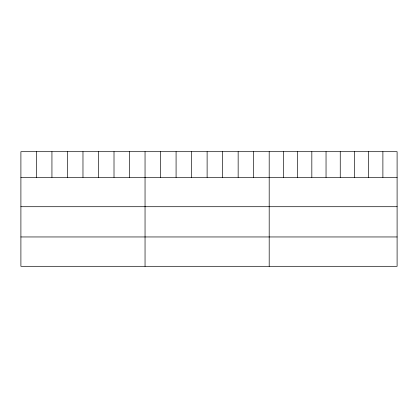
<?xml version="1.0" encoding="UTF-8"?>
<svg xmlns="http://www.w3.org/2000/svg" width="418" height="418" viewBox="0 0 418 418"><rect width="100%" height="100%" fill="white"/><g stroke="black" fill="none" stroke-linecap="round" stroke-linejoin="round"><path stroke-width="0.63" d="M397.1 177.357L397.1 266.308L20.9 266.308L20.9 151.692L397.1 151.692L397.1 177.357L20.9 177.357M20.9 206.711L397.1 206.711M20.9 236.954L397.1 236.954M382.888 151.692L382.888 177.357M368.676 151.692L368.676 177.357M354.464 151.692L354.464 177.357M340.252 151.692L340.252 177.357M326.04 151.692L326.04 177.357M311.828 151.692L311.828 177.357M297.616 151.692L297.616 177.357M283.404 151.692L283.404 177.357M269.192 151.692L269.192 266.308M253.674 151.692L253.674 177.357M238.155 151.692L238.155 177.357M222.637 151.692L222.637 177.357M207.119 151.692L207.119 177.357M191.601 151.692L191.601 177.357M176.082 151.692L176.082 177.357M160.564 151.692L160.564 177.357M145.046 151.692L145.046 266.308M129.528 151.692L129.528 177.357M114.009 151.692L114.009 177.357M98.491 151.692L98.491 177.357M82.973 151.692L82.973 177.357M67.455 151.692L67.455 177.357M51.937 151.692L51.937 177.357M36.418 151.692L36.418 177.357"/></g></svg>
